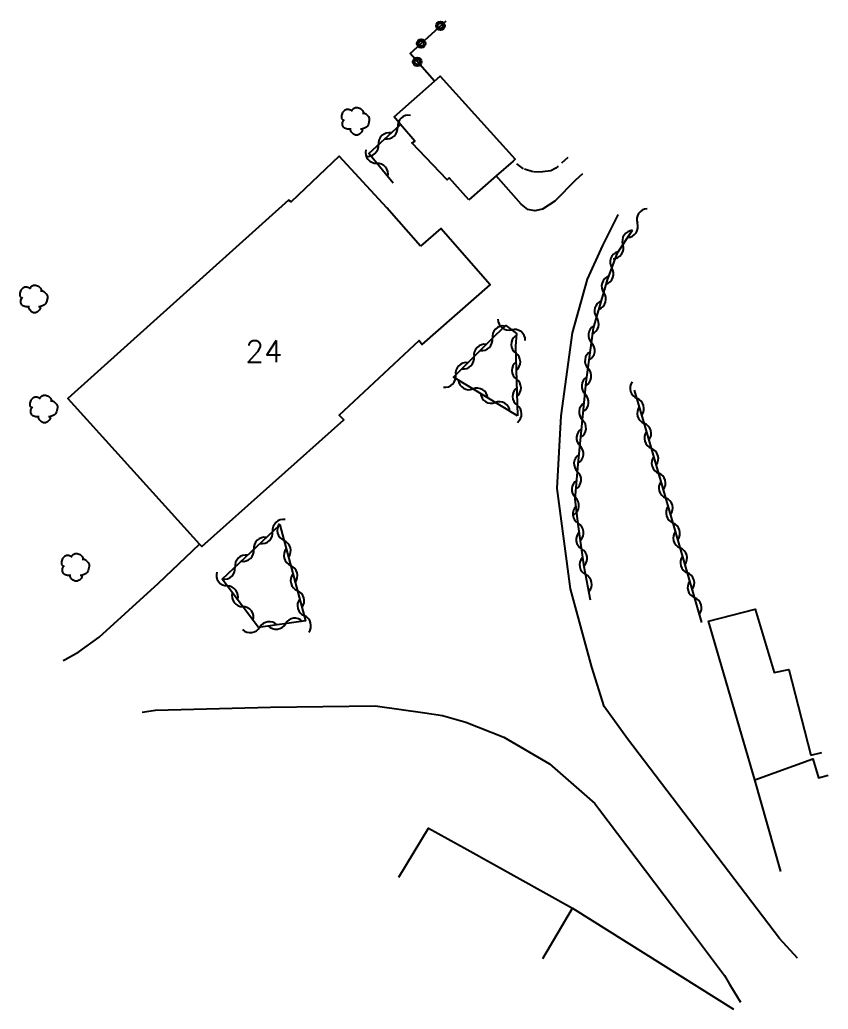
# Model space of a CAD drawing. Header units: millimetres. Extents: x 80031 to 81000, y 146000 to 147000.
# Drawn here: x 80690.2 to 80736.9, y 146037.5 to 146094.8 of the extents above; entities that cross this region are included whole.
import ezdxf
from ezdxf.enums import TextEntityAlignment as Align

# ---------------------------------------------------------------- set-up
doc = ezdxf.new("R2010")
doc.units = ezdxf.units.MM
doc.linetypes.add('DASHED', pattern=[0.75, 0.5, -0.25])
doc.layers.get('0').update_dxf_attribs({"linetype": 'CONTINUOUS'})
for name, color, linetype in [('W0017', 7, 'CONTINUOUS'), ('W0101', 7, 'CONTINUOUS'), ('W0104', 1, 'CONTINUOUS'), ('W0112', 1, 'DASHED'), ('W0300', 7, 'CONTINUOUS'), ('W0310', 3, 'CONTINUOUS'), ('W0323', 7, 'CONTINUOUS'), ('W0991', 7, 'CONTINUOUS')]:
    doc.layers.add(name, color=color, linetype=linetype)
doc.styles.get("Standard").update_dxf_attribs({"font": 'romans.shx', "width": 0.85})

# ---------------------------------------------------------------- blocks, each defined once
blk = doc.blocks.new('T300')
for p, q in [((-0.686, 0.629), (-0.8, 0.514)), ((-0.571, 0.686), (-0.686, 0.629)), ((-0.457, 0.686), (-0.571, 0.686)), ((-0.286, 0.629), (-0.457, 0.686)), ((-0.286, 0.629), (-0.171, 0.743)), ((-0.229, 0.571), (-0.286, 0.629)), ((-0.171, 0.743), (-0.057, 0.8)), ((-0.057, 0.8), (0.057, 0.8)), ((0.057, 0.8), (0.229, 0.743)), ((0.229, 0.743), (0.343, 0.629)), ((0.343, 0.629), (0.4, 0.514)), ((-0.8, 0.514), (-0.857, 0.343)), ((-0.857, 0.343), (-0.857, 0.171)), ((-0.857, 0.171), (-0.743, 0.057)), ((-0.8, -0.057), (-0.743, 0.057)), ((-0.743, 0.057), (-0.686, 0.114)), ((0.457, 0.457), (0.343, 0.457)), ((0.4, 0.514), (0.4, 0.457)), ((0.571, 0.4), (0.457, 0.457)), ((0.571, 0.4), (0.686, 0.286)), ((0.686, 0.286), (0.743, 0.171)), ((0.743, 0.057), (0.686, -0.171)), ((0.743, 0.171), (0.743, 0.057)), ((-0.8, -0.171), (-0.8, -0.057)), ((-0.8, -0.229), (-0.8, -0.171)), ((-0.743, -0.343), (-0.8, -0.229)), ((-0.686, -0.4), (-0.743, -0.343)), ((-0.514, -0.457), (-0.686, -0.4)), ((-0.4, -0.457), (-0.514, -0.457)), ((-0.4, -0.457), (-0.343, -0.457)), ((-0.343, -0.457), (-0.343, -0.4)), ((-0.343, -0.514), (-0.343, -0.457)), ((-0.286, -0.629), (-0.343, -0.514)), ((0.286, -0.457), (0.229, -0.457)), ((0.457, -0.4), (0.286, -0.457)), ((0.343, -0.514), (0.286, -0.629)), ((0.343, -0.514), (0.343, -0.457)), ((0.571, -0.343), (0.457, -0.4)), ((0.629, -0.286), (0.571, -0.343)), ((0.686, -0.171), (0.629, -0.286)), ((-0.171, -0.743), (-0.286, -0.629)), ((-0.057, -0.8), (-0.171, -0.743)), ((0.057, -0.8), (-0.057, -0.8)), ((0.171, -0.743), (0.057, -0.8)), ((0.229, -0.686), (0.171, -0.743)), ((0.286, -0.629), (0.229, -0.686))]:
    blk.add_line(p, q)
blk = doc.blocks.new('t310o')
at = {"color": 0, "linetype": 'Continuous'}
for centre, start, end in [((-0.5, 0.375), 216.8699, 323.1304), ((0.5, -0.375), 36.8699, 143.1303)]:
    blk.add_arc(centre, 0.625, start, end, dxfattribs=at)
blk = doc.blocks.new('t323o')
at = {"color": 0, "linetype": 'Continuous'}
for radius in [0.25, 0.15]:
    blk.add_circle((0, 0), radius, dxfattribs=at)

msp = doc.modelspace()

# ---------------------------------------------------------------- linework, layer by layer
at = {"layer": 'W0017'}
for points in [[(80722.694, 146085.863), (80722.296, 146085.485), (80721.098, 146084.28), (80720.389, 146083.809), (80719.948, 146083.721), (80719.536, 146083.796), (80719.164, 146084.109), (80717.715, 146085.733)], [(80734.099, 146041.611), (80725.309, 146053.178), (80723.963, 146055.037), (80723.238, 146057.31), (80722.008, 146061.85), (80721.236, 146067.659), (80721.462, 146071.856), (80722.127, 146076.663), (80722.987, 146079.758), (80723.875, 146081.7), (80724.762, 146083.48), (80724.788, 146083.512)], [(80698.179, 146062.178), (80700.558, 146064.441)], [(80692.664, 146057.702), (80692.789, 146057.757), (80693.571, 146058.211), (80694.739, 146059.06), (80698.179, 146062.178)], [(80697.226, 146054.722), (80698.016, 146054.838), (80704.665, 146055.002), (80710.712, 146055.084), (80713.582, 146054.67), (80714.605, 146054.523), (80715.952, 146054.127), (80718.148, 146053.261), (80720.801, 146051.715), (80723.409, 146049.428), (80723.644, 146049.117), (80727.963, 146043.407), (80730.908, 146039.478)], [(80735.131, 146040.481), (80734.099, 146041.611)], [(80730.908, 146039.478), (80731.207, 146038.983), (80731.832, 146037.945)]]:
    msp.add_lwpolyline(points, dxfattribs=at)
at = {"layer": 'W0101'}
msp.add_lwpolyline([(80713.33, 146081.663), (80711.394, 146083.895), (80708.631, 146086.882), (80705.861, 146084.234), (80705.695, 146084.341), (80692.932, 146072.855), (80700.558, 146064.441), (80700.684, 146064.303), (80708.893, 146071.616), (80708.627, 146071.901), (80713.259, 146076.219), (80713.436, 146075.978), (80717.362, 146079.429), (80714.516, 146082.684)], close=True, dxfattribs=at)
at = {"layer": 'W0101', "const_width": 0.002}
msp.add_lwpolyline([(80713.33, 146081.663), (80713.33, 146081.663), (80713.33, 146081.663)], close=True, dxfattribs=at)
at = {"layer": 'W0101'}
for points in [[(80734.172, 146045.494), (80732.671, 146050.794), (80736.033, 146052.023), (80736.345, 146050.922), (80736.914, 146051.066)], [(80720.403, 146040.465), (80722.118, 146043.369), (80731.434, 146037.53)]]:
    msp.add_lwpolyline(points, dxfattribs=at)
at = {"layer": 'W0104'}
for points in [[(80716.127, 146084.344), (80714.996, 146085.625), (80714.878, 146085.503), (80712.836, 146087.645), (80712.998, 146087.745), (80712.186, 146088.717), (80711.816, 146089.16), (80714.137, 146091.21), (80714.473, 146091.507), (80718.817, 146086.696), (80718.7, 146086.593), (80717.715, 146085.733), (80716.127, 146084.344)], [(80735.902, 146052.22), (80735.902, 146052.22), (80735.902, 146052.22)]]:
    msp.add_lwpolyline(points, close=True, dxfattribs=at)
for points in [[(80732.671, 146050.794), (80730, 146059.975), (80732.686, 146060.673), (80733.787, 146057.004), (80734.64, 146057.191), (80735.902, 146052.22)], [(80735.902, 146052.22), (80736.537, 146052.384)], [(80712.082, 146045.163), (80713.794, 146047.994), (80716.041, 146046.776), (80722.118, 146043.369)]]:
    msp.add_lwpolyline(points, dxfattribs=at)
at = {"layer": 'W0112'}
msp.add_lwpolyline([(80721.855, 146086.805), (80721.156, 146086.181), (80720.877, 146086.032), (80720.364, 146085.961), (80719.823, 146085.962), (80719.3, 146086.137), (80718.7, 146086.593)], dxfattribs=at)
at = {"layer": 'W0310'}
for points in [[(80711.756, 146085.309), (80710.337, 146087.036), (80712.186, 146088.717)], [(80723.175, 146061.199), (80722.793, 146063.129), (80722.462, 146065.593), (80722.284, 146067.037), (80722.454, 146069.054), (80722.924, 146073.801), (80723.343, 146076.926), (80724.146, 146079.714), (80724.72, 146081.289), (80725.603, 146082.597)], [(80729.601, 146059.892), (80726.301, 146071.32), (80725.72, 146073.333)]]:
    msp.add_lwpolyline(points, dxfattribs=at)
for points in [[(80718.937, 146071.849), (80715.245, 146074.099), (80717.679, 146076.53), (80718.272, 146077.091), (80718.889, 146076.614), (80718.836, 146075.879)], [(80703.959, 146059.62), (80701.864, 146062.398), (80705.191, 146065.55), (80706.691, 146059.988)]]:
    msp.add_lwpolyline(points, close=True, dxfattribs=at)
at = {"layer": 'W0323'}
msp.add_lwpolyline([(80714.137, 146091.21), (80712.734, 146092.813), (80714.811, 146094.715)], dxfattribs=at)

# ---------------------------------------------------------------- block references
at = {"layer": 'W0300'}
for p in [(80709.631, 146088.89), (80691.015, 146078.614), (80691.592, 146072.253), (80693.423, 146063.083)]:
    msp.add_blockref('T300', p, dxfattribs=at)
at = {"layer": 'W0310'}
for p, rotation in [((80712.013, 146088.56), 42.27523133032456), ((80710.903, 146087.55), 42.27523133032456), ((80710.804, 146086.468), 129.4084422450224), ((80725.876, 146083.002), 55.98211220637585), ((80725.037, 146081.759), 55.98211220637585), ((80724.4, 146080.412), 69.97601173002555), ((80723.936, 146078.986), 73.93253676786365), ((80723.521, 146077.545), 73.93253676786365), ((80717.492, 146076.344), 44.96466858920376), ((80718.604, 146076.834), 322.2925473911697), ((80723.229, 146076.078), 82.36332716515346), ((80716.431, 146075.284), 44.96466858920376), ((80718.846, 146075.476), 271.4356482877494), ((80723.03, 146074.591), 82.36332716515346), ((80715.37, 146074.224), 44.96466858920376), ((80718.884, 146073.976), 271.4356482877494), ((80716.375, 146073.41), 148.6407929594643), ((80722.855, 146073.102), 84.34557917744968), ((80725.856, 146072.862), 106.0994063454427), ((80717.656, 146072.63), 148.6407929594643), ((80718.921, 146072.477), 271.4356482877494), ((80722.707, 146071.609), 84.34557917744968), ((80726.272, 146071.421), 106.0994063454427), ((80722.559, 146070.116), 84.34557917744968), ((80726.688, 146069.98), 106.1068367666192), ((80722.418, 146068.623), 85.18229239769316), ((80727.104, 146068.539), 106.1068367666192), ((80722.292, 146067.128), 85.18229239769316), ((80727.52, 146067.098), 106.1068367666192), ((80722.456, 146065.639), 97.02732543013958), ((80727.936, 146065.656), 106.1068367666192), ((80704.783, 146065.163), 43.45279763583912), ((80705.435, 146064.645), 285.0928674548613), ((80722.656, 146064.152), 97.65099186596595), ((80728.353, 146064.215), 106.1068367666192), ((80703.694, 146064.132), 43.45279763583912), ((80705.826, 146063.197), 285.0928674548613), ((80702.605, 146063.1), 43.45279763583912), ((80722.884, 146062.67), 101.1957065891977), ((80728.769, 146062.774), 106.1068367666192), ((80702.153, 146062.015), 127.0213950143543), ((80706.216, 146061.748), 285.0928674548613), ((80729.185, 146061.333), 106.1068367666192), ((80703.056, 146060.818), 127.0213950143543), ((80706.607, 146060.3), 285.0928674548613), ((80705.525, 146059.831), 187.6715577838466), ((80704.038, 146059.631), 187.6715577838466)]:
    msp.add_blockref('t310o', p, dxfattribs=dict(at, rotation=rotation))
at = {"layer": 'W0323'}
for p, rotation in [((80714.482, 146094.413), 42.47740838908408), ((80713.375, 146093.4), 42.47740838908408), ((80713.149, 146092.339), 131.1935156862318)]:
    msp.add_blockref('t323o', p, dxfattribs=dict(at, rotation=rotation))

# ---------------------------------------------------------------- texts
at = {"layer": 'W0991'}
msp.add_text('24', height=1.25, dxfattribs=at).set_placement((80704.28, 146075.592), align=Align.MIDDLE_CENTER)

doc.saveas('drawing.dxf')
